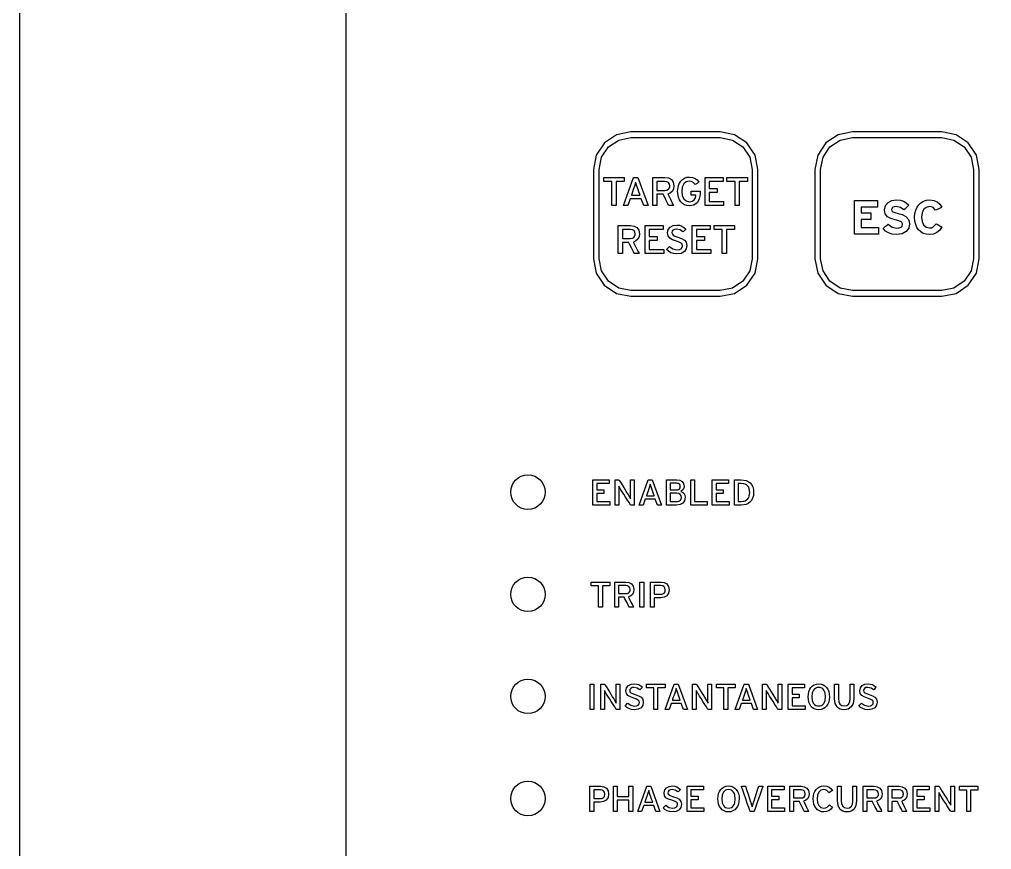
# Model space of a CAD drawing. Header units: inches. Extents: x 4.9 to 38.9, y -1.1 to 21.9.
# Drawn here: x 4.925 to 8.295, y 16.099 to 18.979 of the extents above; entities that cross this region are included whole.
import ezdxf
from ezdxf.enums import TextEntityAlignment as Align

# ---------------------------------------------------------------- set-up
doc = ezdxf.new("R2010")
doc.units = ezdxf.units.IN
doc.header["$MEASUREMENT"] = 0
for name, color, linetype in [('E_TEXT', 250, 'Continuous'), ('F_TITLE2', 6, 'Continuous'), ('F_TITLE4', 4, 'Continuous'), ('P_TITLE', 4, 'Continuous')]:
    doc.layers.add(name, color=color, linetype=linetype)
doc.styles.get("Standard").update_dxf_attribs({"font": 'ARIAL.TTF'})
doc.styles.add('TITLE', font='ARIAL.TTF', dxfattribs={"width": 0.9})

# ---------------------------------------------------------------- blocks, each defined once
blk = doc.blocks.new('TA&S_TBLK')
at = {"layer": 'P_TITLE', "color": 7}
blk.add_lwpolyline([(1.5, 0.5), (35.5007, 0.5), (35.5007, 23.5011), (1.5, 23.5011)], close=True, dxfattribs=at)
at = {"layer": 'F_TITLE2', "color": 7}
for tag, p in [('DESIGNER', (7.9525, 1.8139)), ('DWG-SCALE', (19.8323, 1.8147)), ('DATE-ISSUE', (34.2966, 1.7656)), ('DRAFTER', (7.9438, 1.4713)), ('SHEET', (33.9221, 1.3101)), ('SHEET-OF', (34.9297, 1.3063)), ('CHECKED', (7.9351, 1.1156))]:
    blk.add_attdef(tag, text='', height=0.125, dxfattribs=at).set_placement(p, align=Align.CENTER)
at = {"layer": 'F_TITLE2', "color": 7, "style": 'TITLE'}
blk.add_attdef('JOB-NAME', text='', height=0.1875, dxfattribs=at).set_placement((29.6506, 1.7627), align=Align.CENTER)
at = {"layer": 'F_TITLE2', "color": 7}
for tag, p in [('DWG-FILE', (19.3993, 1.4657)), ('PROJ-NO', (19.4051, 1.1222))]:
    blk.add_attdef(tag, p, '', height=0.125, dxfattribs=at)
at = {"layer": 'F_TITLE4', "color": 7, "style": 'TITLE'}
for tag, height, p in [('PRJ-NAME1', 0.25, (23.6332, 1.4792)), ('DWG-NAME1', 0.25, (29.6506, 1.1364)), ('PRJ-NAME2', 0.25, (23.6332, 0.9692)), ('DWG-NO', 0.1875, (34.4741, 0.8161)), ('DWG-NAME2', 0.25, (29.6506, 0.7053))]:
    blk.add_attdef(tag, text='', height=height, dxfattribs=at).set_placement(p, align=Align.CENTER)

msp = doc.modelspace()

# ---------------------------------------------------------------- linework, layer by layer
at = {"color": 7}
for points in [[(6.0578, 15.7714), (6.0578, 17.1225), (6.0578, 18.4735), (6.0578, 19.6522), (6.0578, 20.4858), (6.0578, 20.7194), (6.0578, 20.802), (6.1576, 20.9021), (6.3926, 20.9021), (7.0122, 20.9021), (7.8882, 20.9021), (8.8923, 20.9021), (9.8965, 20.9021), (10.7725, 20.9021), (11.392, 20.9021), (11.6271, 20.9021), (11.7271, 20.802), (11.7271, 20.7194), (11.7271, 20.4858), (11.7271, 19.6522), (11.7271, 18.4735), (11.7271, 17.1225), (11.7271, 15.7714)], [(7.0443, 18.5888), (6.9947, 18.5789), (6.9526, 18.5508), (6.9243, 18.5083), (6.9145, 18.4586), (6.9145, 18.4453), (6.9145, 18.4102), (6.9145, 18.3038), (6.9145, 18.1974), (6.9145, 18.1623), (6.9145, 18.149), (6.9243, 18.0992), (6.9524, 18.0568), (6.9947, 18.0285), (7.0443, 18.0185), (7.0577, 18.0185), (7.0928, 18.0185), (7.1994, 18.0185), (7.306, 18.0185), (7.3411, 18.0185), (7.3544, 18.0185), (7.4041, 18.0284), (7.4465, 18.0568), (7.4748, 18.0992), (7.4846, 18.149), (7.4846, 18.1623), (7.4846, 18.1974), (7.4846, 18.3038), (7.4846, 18.4102), (7.4846, 18.4453), (7.4846, 18.4586), (7.4749, 18.5083), (7.4467, 18.5508), (7.4042, 18.579), (7.3544, 18.5888), (7.3411, 18.5888), (7.306, 18.5888), (7.1994, 18.5888), (7.0928, 18.5888), (7.0577, 18.5888), (7.0443, 18.5888)], [(6.9667, 18.0707), (6.9428, 18.1068), (6.9345, 18.149), (6.9345, 18.1623), (6.9345, 18.1974), (6.9345, 18.3038), (6.9345, 18.4102), (6.9345, 18.4453), (6.9345, 18.4586), (6.9428, 18.5007), (6.9667, 18.5366), (7.0024, 18.5603), (7.0443, 18.5688), (7.0577, 18.5688), (7.0928, 18.5688), (7.1994, 18.5688), (7.306, 18.5688), (7.3411, 18.5688), (7.3544, 18.5688), (7.3965, 18.5605), (7.4326, 18.5366), (7.4564, 18.5007), (7.4646, 18.4586), (7.4646, 18.4453), (7.4646, 18.4102), (7.4646, 18.3038), (7.4646, 18.1974), (7.4646, 18.1623), (7.4646, 18.149), (7.4563, 18.1068), (7.4324, 18.0707), (7.3965, 18.0468), (7.3544, 18.0385), (7.3411, 18.0385), (7.306, 18.0385), (7.1994, 18.0385), (7.0928, 18.0385), (7.0577, 18.0385), (7.0443, 18.0385), (7.0024, 18.047), (6.9667, 18.0707)], [(7.8124, 18.5888), (7.7626, 18.579), (7.7205, 18.5508), (7.6923, 18.5085), (7.6825, 18.4586), (7.6825, 18.4453), (7.6825, 18.4102), (7.6825, 18.3038), (7.6825, 18.1974), (7.6825, 18.1623), (7.6825, 18.149), (7.6923, 18.099), (7.7205, 18.0568), (7.7626, 18.0284), (7.8124, 18.0185), (7.8257, 18.0185), (7.8608, 18.0185), (7.9673, 18.0185), (8.0739, 18.0185), (8.109, 18.0185), (8.1223, 18.0185), (8.172, 18.0285), (8.2142, 18.0568), (8.2423, 18.0992), (8.2521, 18.149), (8.2521, 18.1623), (8.2521, 18.1974), (8.2521, 18.3038), (8.2521, 18.4102), (8.2521, 18.4453), (8.2521, 18.4586), (8.2423, 18.5083), (8.2142, 18.5508), (8.172, 18.5789), (8.1223, 18.5888), (8.109, 18.5888), (8.0739, 18.5888), (7.9673, 18.5888), (7.8608, 18.5888), (7.8257, 18.5888), (7.8124, 18.5888)], [(7.7345, 18.0707), (7.7107, 18.1066), (7.7023, 18.149), (7.7023, 18.1623), (7.7023, 18.1974), (7.7023, 18.3038), (7.7023, 18.4102), (7.7023, 18.4453), (7.7023, 18.4586), (7.7107, 18.5009), (7.7345, 18.5366), (7.7703, 18.5605), (7.8124, 18.5688), (7.8257, 18.5688), (7.8608, 18.5688), (7.9673, 18.5688), (8.0739, 18.5688), (8.109, 18.5688), (8.1223, 18.5688), (8.1643, 18.5603), (8.1999, 18.5366), (8.2238, 18.5007), (8.2321, 18.4586), (8.2321, 18.4453), (8.2321, 18.4102), (8.2321, 18.3038), (8.2321, 18.1974), (8.2321, 18.1623), (8.2321, 18.149), (8.2238, 18.1068), (8.1999, 18.0707), (8.1643, 18.047), (8.1223, 18.0385), (8.109, 18.0385), (8.0739, 18.0385), (7.9673, 18.0385), (7.8608, 18.0385), (7.8257, 18.0385), (7.8124, 18.0385), (7.7703, 18.0468), (7.7345, 18.0707)], [(7.1727, 18.3732), (7.1735, 18.3715), (7.1758, 18.367), (7.1826, 18.3533), (7.1894, 18.3397), (7.1917, 18.3352), (7.1925, 18.3335), (7.1899, 18.3335), (7.1841, 18.3335), (7.1783, 18.3335), (7.1757, 18.3335), (7.1749, 18.3352), (7.1727, 18.3395), (7.1661, 18.3528), (7.1594, 18.3661), (7.1572, 18.3705), (7.1564, 18.3722), (7.153, 18.3722), (7.1455, 18.3722), (7.1379, 18.3722), (7.1345, 18.3722), (7.1345, 18.3705), (7.1345, 18.3661), (7.1345, 18.3528), (7.1345, 18.3395), (7.1345, 18.3352), (7.1345, 18.3335), (7.1323, 18.3335), (7.1274, 18.3335), (7.1225, 18.3335), (7.1203, 18.3335), (7.1203, 18.3346), (7.1203, 18.3377), (7.1203, 18.3487), (7.1203, 18.3643), (7.1203, 18.3822), (7.1203, 18.4), (7.1203, 18.4156), (7.1203, 18.4266), (7.1203, 18.4297), (7.1203, 18.4308), (7.1221, 18.4308), (7.1269, 18.4308), (7.1416, 18.4308), (7.1562, 18.4308), (7.161, 18.4308), (7.1628, 18.4308), (7.1749, 18.4291), (7.1848, 18.4237), (7.1915, 18.4146), (7.194, 18.4017), (7.1926, 18.3911), (7.1883, 18.3828), (7.1816, 18.3769), (7.1727, 18.3732)], [(7.2473, 18.3321), (7.2383, 18.3331), (7.2303, 18.3358), (7.2233, 18.3402), (7.2173, 18.3462), (7.2126, 18.3535), (7.2091, 18.362), (7.2062, 18.3823), (7.2091, 18.4024), (7.2126, 18.4109), (7.2173, 18.4182), (7.2233, 18.4241), (7.2303, 18.4285), (7.2383, 18.4312), (7.2473, 18.4322), (7.2582, 18.431), (7.2673, 18.4276), (7.2746, 18.422), (7.2803, 18.4142), (7.2783, 18.4129), (7.274, 18.4101), (7.2696, 18.4073), (7.2676, 18.4061), (7.2593, 18.4149), (7.254, 18.4169), (7.2473, 18.4176), (7.236, 18.4151), (7.2278, 18.4081), (7.2227, 18.397), (7.221, 18.3823), (7.2227, 18.3675), (7.2278, 18.3563), (7.236, 18.3492), (7.2473, 18.3467), (7.2574, 18.3485), (7.2643, 18.3532), (7.2681, 18.3602), (7.2693, 18.3684), (7.2693, 18.3688), (7.2668, 18.3688), (7.2614, 18.3688), (7.256, 18.3688), (7.2535, 18.3688), (7.2535, 18.371), (7.2535, 18.3759), (7.2535, 18.3808), (7.2535, 18.383), (7.2549, 18.383), (7.2583, 18.383), (7.2689, 18.383), (7.2794, 18.383), (7.2829, 18.383), (7.2842, 18.383), (7.2842, 18.3812), (7.2842, 18.3772), (7.2842, 18.3733), (7.2842, 18.3715), (7.2815, 18.3549), (7.2739, 18.3425), (7.2622, 18.3348), (7.2473, 18.3321)], [(7.0686, 18.3922), (7.0644, 18.4042), (7.0624, 18.4101), (7.0611, 18.4145), (7.0599, 18.4102), (7.0581, 18.4043), (7.0542, 18.3918), (7.0538, 18.3909), (7.0529, 18.3884), (7.0503, 18.3808), (7.0476, 18.3732), (7.0467, 18.3707), (7.0464, 18.3698), (7.0477, 18.3698), (7.0511, 18.3698), (7.0614, 18.3698), (7.0717, 18.3698), (7.0751, 18.3698), (7.0764, 18.3698), (7.076, 18.3707), (7.0752, 18.3733), (7.0725, 18.381), (7.0698, 18.3887), (7.0689, 18.3912), (7.0686, 18.3922)], [(7.1628, 18.4169), (7.1616, 18.4169), (7.1584, 18.4169), (7.1487, 18.4169), (7.139, 18.4169), (7.1357, 18.4169), (7.1345, 18.4169), (7.1345, 18.4156), (7.1345, 18.412), (7.1345, 18.4013), (7.1345, 18.3906), (7.1345, 18.3871), (7.1345, 18.3857), (7.1357, 18.3857), (7.139, 18.3857), (7.1487, 18.3857), (7.1584, 18.3857), (7.1616, 18.3857), (7.1628, 18.3857), (7.1695, 18.3867), (7.1748, 18.3896), (7.1782, 18.3944), (7.1791, 18.3976), (7.1795, 18.4013), (7.1782, 18.408), (7.1748, 18.4129), (7.1696, 18.4159), (7.1628, 18.4169)], [(7.9646, 18.2324), (7.9504, 18.2339), (7.9378, 18.2382), (7.9272, 18.2449), (7.9192, 18.2538), (7.9218, 18.2561), (7.9276, 18.2613), (7.9335, 18.2664), (7.9361, 18.2687), (7.9499, 18.2584), (7.966, 18.2552), (7.9748, 18.2559), (7.9811, 18.2583), (7.9847, 18.2623), (7.986, 18.2681), (7.985, 18.273), (7.9813, 18.2769), (7.9735, 18.2804), (7.9602, 18.284), (7.9453, 18.2882), (7.9337, 18.2944), (7.9262, 18.3041), (7.9236, 18.3186), (7.9269, 18.3329), (7.9358, 18.3437), (7.949, 18.3505), (7.9653, 18.3528), (7.9781, 18.3516), (7.9893, 18.348), (7.999, 18.3422), (8.0077, 18.3345), (8.0051, 18.332), (7.9994, 18.3264), (7.9937, 18.3208), (7.9911, 18.3182), (7.979, 18.327), (7.9646, 18.3301), (7.9567, 18.3292), (7.9514, 18.3268), (7.9477, 18.3196), (7.9487, 18.315), (7.9525, 18.3116), (7.9598, 18.3087), (7.9714, 18.3057), (7.9852, 18.3017), (7.9978, 18.2955), (8.0069, 18.2853), (8.0095, 18.2783), (8.0104, 18.2697), (8.0077, 18.2545), (7.9993, 18.2427), (7.9851, 18.2351), (7.9646, 18.2324)], [(8.1009, 18.3169), (8.0925, 18.3264), (8.0867, 18.3289), (8.0796, 18.3298), (8.0678, 18.327), (8.0592, 18.3193), (8.0539, 18.3076), (8.0521, 18.2928), (8.0539, 18.2781), (8.0593, 18.2663), (8.068, 18.2584), (8.0796, 18.2555), (8.0867, 18.2564), (8.0926, 18.2592), (8.1026, 18.2704), (8.1057, 18.2686), (8.1124, 18.2647), (8.1192, 18.2607), (8.1223, 18.2589), (8.1151, 18.2478), (8.1055, 18.2394), (8.0935, 18.2342), (8.0789, 18.2324), (8.0679, 18.2335), (8.0581, 18.2367), (8.0494, 18.2418), (8.042, 18.2488), (8.0361, 18.2575), (8.0317, 18.2678), (8.0289, 18.2796), (8.028, 18.2928), (8.029, 18.3055), (8.0318, 18.3171), (8.0364, 18.3273), (8.0425, 18.336), (8.0501, 18.3431), (8.0589, 18.3484), (8.0689, 18.3517), (8.0799, 18.3528), (8.0948, 18.3509), (8.1067, 18.3457), (8.1159, 18.3375), (8.1226, 18.3271), (8.1192, 18.3255), (8.1118, 18.322), (8.1043, 18.3185), (8.1009, 18.3169)], [(7.0533, 18.2067), (7.0542, 18.205), (7.0564, 18.2005), (7.0632, 18.1868), (7.0701, 18.1732), (7.0723, 18.1687), (7.0732, 18.167), (7.0705, 18.167), (7.0648, 18.167), (7.059, 18.167), (7.0564, 18.167), (7.0555, 18.1687), (7.0533, 18.173), (7.0467, 18.1862), (7.0401, 18.1993), (7.0379, 18.2037), (7.037, 18.2053), (7.0336, 18.2053), (7.0261, 18.2053), (7.0186, 18.2053), (7.0152, 18.2053), (7.0152, 18.2037), (7.0152, 18.1993), (7.0152, 18.1862), (7.0152, 18.173), (7.0152, 18.1687), (7.0152, 18.167), (7.0129, 18.167), (7.008, 18.167), (7.0032, 18.167), (7.0009, 18.167), (7.0009, 18.1681), (7.0009, 18.1712), (7.0009, 18.1822), (7.0009, 18.1977), (7.0009, 18.2155), (7.0009, 18.2333), (7.0009, 18.2488), (7.0009, 18.2598), (7.0009, 18.2629), (7.0009, 18.264), (7.0028, 18.264), (7.0076, 18.264), (7.0222, 18.264), (7.0368, 18.264), (7.0417, 18.264), (7.0435, 18.264), (7.0555, 18.2623), (7.0654, 18.2571), (7.0722, 18.2481), (7.0747, 18.2352), (7.0732, 18.2246), (7.069, 18.2163), (7.0622, 18.2104), (7.0533, 18.2067)], [(7.2029, 18.1653), (7.1926, 18.1664), (7.1833, 18.1696), (7.1751, 18.1746), (7.1683, 18.1812), (7.1699, 18.1828), (7.1734, 18.1862), (7.177, 18.1895), (7.1786, 18.1911), (7.1903, 18.1828), (7.2039, 18.1796), (7.2127, 18.1804), (7.219, 18.1831), (7.2228, 18.1876), (7.224, 18.1938), (7.2229, 18.1988), (7.2192, 18.2028), (7.2124, 18.2064), (7.2022, 18.2101), (7.1887, 18.2147), (7.1792, 18.2201), (7.1735, 18.2277), (7.1717, 18.2386), (7.1742, 18.2499), (7.181, 18.2585), (7.1912, 18.2638), (7.2037, 18.2657), (7.213, 18.2648), (7.2214, 18.2622), (7.2356, 18.2525), (7.234, 18.2508), (7.2304, 18.2472), (7.2268, 18.2436), (7.2252, 18.2419), (7.2152, 18.2491), (7.2027, 18.2514), (7.1953, 18.2504), (7.1903, 18.2477), (7.1874, 18.2439), (7.1864, 18.2392), (7.1874, 18.2347), (7.1907, 18.231), (7.1972, 18.2275), (7.2076, 18.224), (7.2206, 18.2194), (7.2304, 18.2137), (7.2366, 18.2059), (7.2388, 18.1948), (7.2367, 18.1828), (7.2301, 18.1734), (7.2189, 18.1674), (7.2029, 18.1653)], [(7.0435, 18.2504), (7.0423, 18.2504), (7.0391, 18.2504), (7.0293, 18.2504), (7.0196, 18.2504), (7.0164, 18.2504), (7.0152, 18.2504), (7.0152, 18.2491), (7.0152, 18.2455), (7.0152, 18.2348), (7.0152, 18.2241), (7.0152, 18.2206), (7.0152, 18.2192), (7.0164, 18.2192), (7.0196, 18.2192), (7.0293, 18.2192), (7.0391, 18.2192), (7.0423, 18.2192), (7.0435, 18.2192), (7.0501, 18.2201), (7.0553, 18.223), (7.0587, 18.2278), (7.0596, 18.231), (7.0599, 18.2348), (7.0587, 18.2415), (7.0554, 18.2464), (7.0502, 18.2494), (7.0435, 18.2504)], [(7.0437, 17.2942), (7.0422, 17.2966), (7.0382, 17.3028), (7.0326, 17.3116), (7.0262, 17.3217), (7.0198, 17.3318), (7.0142, 17.3405), (7.0102, 17.3468), (7.0087, 17.3491), (7.0023, 17.36), (7.0023, 17.356), (7.0024, 17.3503), (7.0025, 17.3396), (7.0025, 17.3377), (7.0025, 17.3325), (7.0025, 17.3169), (7.0025, 17.3013), (7.0025, 17.2962), (7.0025, 17.2942), (7.0005, 17.2942), (6.9961, 17.2942), (6.9917, 17.2942), (6.9897, 17.2942), (6.9897, 17.2952), (6.9897, 17.298), (6.9897, 17.3079), (6.9897, 17.3219), (6.9897, 17.3379), (6.9897, 17.354), (6.9897, 17.368), (6.9897, 17.3779), (6.9897, 17.3807), (6.9897, 17.3817), (6.9918, 17.3817), (6.9964, 17.3817), (7.0009, 17.3817), (7.003, 17.3817), (7.0044, 17.3794), (7.0082, 17.3734), (7.0197, 17.3551), (7.0311, 17.3368), (7.0349, 17.3307), (7.0364, 17.3284), (7.0403, 17.3217), (7.0435, 17.3159), (7.0435, 17.3199), (7.0435, 17.3257), (7.0435, 17.3366), (7.0435, 17.3385), (7.0435, 17.3436), (7.0435, 17.3591), (7.0435, 17.3746), (7.0435, 17.3797), (7.0435, 17.3817), (7.0455, 17.3817), (7.0498, 17.3817), (7.0542, 17.3817), (7.0562, 17.3817), (7.0562, 17.3807), (7.0562, 17.3779), (7.0562, 17.368), (7.0562, 17.354), (7.0562, 17.3379), (7.0562, 17.3219), (7.0562, 17.3079), (7.0562, 17.298), (7.0562, 17.2952), (7.0562, 17.2942), (7.0542, 17.2942), (7.0499, 17.2942), (7.0456, 17.2942), (7.0437, 17.2942)], [(7.1183, 17.3468), (7.1146, 17.3579), (7.1128, 17.3633), (7.1116, 17.3671), (7.1105, 17.3633), (7.1089, 17.3579), (7.1054, 17.3468), (7.1051, 17.3459), (7.1043, 17.3436), (7.1018, 17.3368), (7.0994, 17.3299), (7.0986, 17.3276), (7.0982, 17.3268), (7.0994, 17.3268), (7.1025, 17.3268), (7.1117, 17.3268), (7.121, 17.3268), (7.124, 17.3268), (7.1252, 17.3268), (7.1249, 17.3276), (7.1241, 17.3299), (7.1217, 17.3368), (7.1193, 17.3436), (7.1186, 17.3459), (7.1183, 17.3468)], [(7.2027, 17.2942), (7.2012, 17.2942), (7.1973, 17.2942), (7.1853, 17.2942), (7.1734, 17.2942), (7.1694, 17.2942), (7.1679, 17.2942), (7.1679, 17.2952), (7.1679, 17.298), (7.1679, 17.3079), (7.1679, 17.3219), (7.1679, 17.3379), (7.1679, 17.354), (7.1679, 17.368), (7.1679, 17.3779), (7.1679, 17.3807), (7.1679, 17.3817), (7.1695, 17.3817), (7.1735, 17.3817), (7.1859, 17.3817), (7.1983, 17.3817), (7.2023, 17.3817), (7.2039, 17.3817), (7.2142, 17.3802), (7.2221, 17.3759), (7.2272, 17.3688), (7.229, 17.359), (7.2281, 17.353), (7.2258, 17.3482), (7.2179, 17.3417), (7.2231, 17.3393), (7.2279, 17.3352), (7.2313, 17.3292), (7.2327, 17.3213), (7.2307, 17.3095), (7.2249, 17.301), (7.2155, 17.2959), (7.2027, 17.2942)], [(7.2037, 17.3698), (7.2027, 17.3698), (7.2, 17.3698), (7.192, 17.3698), (7.184, 17.3698), (7.1813, 17.3698), (7.1803, 17.3698), (7.1803, 17.3688), (7.1803, 17.3663), (7.1803, 17.3585), (7.1803, 17.3506), (7.1803, 17.3481), (7.1803, 17.3471), (7.1813, 17.3471), (7.184, 17.3471), (7.192, 17.3471), (7.2, 17.3471), (7.2027, 17.3471), (7.2037, 17.3471), (7.2067, 17.3473), (7.2093, 17.348), (7.213, 17.3505), (7.2152, 17.3541), (7.2159, 17.3583), (7.2152, 17.3628), (7.2131, 17.3665), (7.2093, 17.3689), (7.2068, 17.3696), (7.2037, 17.3698)], [(7.4273, 17.2942), (7.4263, 17.2942), (7.4236, 17.2942), (7.4155, 17.2942), (7.4073, 17.2942), (7.4046, 17.2942), (7.4036, 17.2942), (7.4036, 17.2952), (7.4036, 17.298), (7.4036, 17.3079), (7.4036, 17.3219), (7.4036, 17.3379), (7.4036, 17.354), (7.4036, 17.368), (7.4036, 17.3779), (7.4036, 17.3807), (7.4036, 17.3817), (7.4046, 17.3817), (7.4073, 17.3817), (7.4155, 17.3817), (7.4236, 17.3817), (7.4263, 17.3817), (7.4273, 17.3817), (7.4439, 17.3792), (7.4512, 17.376), (7.4575, 17.3714), (7.4627, 17.3653), (7.4667, 17.3578), (7.4692, 17.3487), (7.4701, 17.3379), (7.4692, 17.3272), (7.4666, 17.3181), (7.4626, 17.3105), (7.4573, 17.3045), (7.4509, 17.2999), (7.4437, 17.2967), (7.4273, 17.2942)], [(7.4273, 17.3691), (7.4257, 17.3691), (7.422, 17.3691), (7.4183, 17.3691), (7.4166, 17.3691), (7.4166, 17.3684), (7.4166, 17.3665), (7.4166, 17.3594), (7.4166, 17.3495), (7.4166, 17.3381), (7.4166, 17.3267), (7.4166, 17.3168), (7.4166, 17.3098), (7.4166, 17.3078), (7.4166, 17.3071), (7.4183, 17.3071), (7.422, 17.3071), (7.4257, 17.3071), (7.4273, 17.3071), (7.4346, 17.3077), (7.4407, 17.3093), (7.4458, 17.312), (7.4498, 17.3156), (7.4529, 17.3201), (7.455, 17.3254), (7.4567, 17.3379), (7.455, 17.3505), (7.4529, 17.3559), (7.4498, 17.3604), (7.4458, 17.3641), (7.4407, 17.3668), (7.4346, 17.3685), (7.4273, 17.3691)], [(7.204, 17.3352), (7.203, 17.3352), (7.2003, 17.3352), (7.1922, 17.3352), (7.184, 17.3352), (7.1813, 17.3352), (7.1803, 17.3352), (7.1803, 17.334), (7.1803, 17.3307), (7.1803, 17.3261), (7.1803, 17.3208), (7.1803, 17.3155), (7.1803, 17.3109), (7.1803, 17.3076), (7.1803, 17.3064), (7.1813, 17.3064), (7.184, 17.3064), (7.192, 17.3064), (7.2, 17.3064), (7.2027, 17.3064), (7.2037, 17.3064), (7.2077, 17.3067), (7.211, 17.3074), (7.2138, 17.3087), (7.2159, 17.3104), (7.2186, 17.3148), (7.2195, 17.3206), (7.2184, 17.3268), (7.2154, 17.3314), (7.2106, 17.3342), (7.204, 17.3352)], [(7.0359, 16.9758), (7.0366, 16.9743), (7.0387, 16.9702), (7.0448, 16.9578), (7.051, 16.9455), (7.0531, 16.9414), (7.0538, 16.9399), (7.0515, 16.9399), (7.0463, 16.9399), (7.0411, 16.9399), (7.0387, 16.9399), (7.038, 16.9413), (7.036, 16.9453), (7.03, 16.9572), (7.024, 16.969), (7.022, 16.973), (7.0213, 16.9744), (7.0182, 16.9744), (7.0114, 16.9744), (7.0047, 16.9744), (7.0016, 16.9744), (7.0016, 16.973), (7.0016, 16.969), (7.0016, 16.9572), (7.0016, 16.9453), (7.0016, 16.9413), (7.0016, 16.9399), (6.9996, 16.9399), (6.9952, 16.9399), (6.9907, 16.9399), (6.9887, 16.9399), (6.9887, 16.9408), (6.9887, 16.9436), (6.9887, 16.9535), (6.9887, 16.9675), (6.9887, 16.9836), (6.9887, 16.9997), (6.9887, 17.0137), (6.9887, 17.0236), (6.9887, 17.0264), (6.9887, 17.0273), (6.9904, 17.0273), (6.9947, 17.0273), (7.0079, 17.0273), (7.0211, 17.0273), (7.0254, 17.0273), (7.027, 17.0273), (7.0379, 17.0258), (7.0468, 17.021), (7.0529, 17.0129), (7.0552, 17.0012), (7.0538, 16.9918), (7.05, 16.9844), (7.0439, 16.9791), (7.0359, 16.9758)], [(7.1483, 16.9727), (7.1473, 16.9727), (7.1447, 16.9727), (7.1368, 16.9727), (7.1289, 16.9727), (7.1264, 16.9727), (7.1254, 16.9727), (7.1254, 16.9713), (7.1254, 16.9676), (7.1254, 16.9563), (7.1254, 16.945), (7.1254, 16.9413), (7.1254, 16.9399), (7.1234, 16.9399), (7.1189, 16.9399), (7.1145, 16.9399), (7.1125, 16.9399), (7.1125, 16.9408), (7.1125, 16.9436), (7.1125, 16.9535), (7.1125, 16.9675), (7.1125, 16.9836), (7.1125, 16.9997), (7.1125, 17.0137), (7.1125, 17.0236), (7.1125, 17.0264), (7.1125, 17.0273), (7.1141, 17.0273), (7.1182, 17.0273), (7.1308, 17.0273), (7.1434, 17.0273), (7.1475, 17.0273), (7.1491, 17.0273), (7.1603, 17.0256), (7.1692, 17.0205), (7.1751, 17.012), (7.1773, 17.0002), (7.1751, 16.9883), (7.1691, 16.9797), (7.1599, 16.9745), (7.1483, 16.9727)], [(7.027, 17.0151), (7.0259, 17.0151), (7.0231, 17.0151), (7.0143, 17.0151), (7.0056, 17.0151), (7.0027, 17.0151), (7.0016, 17.0151), (7.0016, 17.0139), (7.0016, 17.0107), (7.0016, 17.0011), (7.0016, 16.9914), (7.0016, 16.9882), (7.0016, 16.987), (7.0027, 16.987), (7.0056, 16.987), (7.0143, 16.987), (7.0231, 16.987), (7.0259, 16.987), (7.027, 16.987), (7.0331, 16.9878), (7.0378, 16.9904), (7.0409, 16.9947), (7.0417, 16.9976), (7.042, 17.0009), (7.0409, 17.007), (7.0378, 17.0114), (7.0331, 17.0142), (7.027, 17.0151)], [(7.1489, 17.0151), (7.1479, 17.0151), (7.1453, 17.0151), (7.1372, 17.0151), (7.1291, 17.0151), (7.1264, 17.0151), (7.1254, 17.0151), (7.1254, 17.0138), (7.1254, 17.0104), (7.1254, 17.0056), (7.1254, 17), (7.1254, 16.9945), (7.1254, 16.9897), (7.1254, 16.9863), (7.1254, 16.985), (7.1264, 16.985), (7.1291, 16.985), (7.1372, 16.985), (7.1453, 16.985), (7.1479, 16.985), (7.1489, 16.985), (7.1525, 16.9852), (7.1555, 16.986), (7.1601, 16.989), (7.1629, 16.9938), (7.1639, 17.0002), (7.1628, 17.0066), (7.1598, 17.0112), (7.1551, 17.0141), (7.1489, 17.0151)], [(6.994, 16.5855), (6.9925, 16.5879), (6.9885, 16.5941), (6.9829, 16.6029), (6.9765, 16.613), (6.9701, 16.6231), (6.9645, 16.6319), (6.9606, 16.6381), (6.9591, 16.6404), (6.9526, 16.6513), (6.9526, 16.6474), (6.9526, 16.6418), (6.9526, 16.631), (6.9526, 16.629), (6.9526, 16.6239), (6.9526, 16.6082), (6.9526, 16.5926), (6.9526, 16.5875), (6.9526, 16.5855), (6.9506, 16.5855), (6.9463, 16.5855), (6.9419, 16.5855), (6.9399, 16.5855), (6.9399, 16.5865), (6.9399, 16.5893), (6.9399, 16.5992), (6.9399, 16.6132), (6.9399, 16.6293), (6.9399, 16.6453), (6.9399, 16.6593), (6.9399, 16.6692), (6.9399, 16.672), (6.9399, 16.673), (6.942, 16.673), (6.9466, 16.673), (6.9512, 16.673), (6.9533, 16.673), (6.9547, 16.6707), (6.9585, 16.6647), (6.9699, 16.6464), (6.9813, 16.6281), (6.9851, 16.6221), (6.9865, 16.6198), (6.9905, 16.613), (6.9938, 16.6076), (6.9938, 16.6114), (6.9937, 16.6171), (6.9936, 16.6279), (6.9936, 16.6298), (6.9936, 16.6349), (6.9936, 16.6505), (6.9936, 16.666), (6.9936, 16.6711), (6.9936, 16.673), (6.9956, 16.673), (7, 16.673), (7.0044, 16.673), (7.0064, 16.673), (7.0064, 16.672), (7.0064, 16.6692), (7.0064, 16.6593), (7.0064, 16.6453), (7.0064, 16.6293), (7.0064, 16.6132), (7.0064, 16.5992), (7.0064, 16.5893), (7.0064, 16.5865), (7.0064, 16.5855), (7.0044, 16.5855), (7.0002, 16.5855), (6.9959, 16.5855), (6.994, 16.5855)], [(7.0554, 16.5842), (7.0462, 16.5852), (7.0378, 16.5881), (7.0305, 16.5926), (7.0243, 16.5984), (7.0258, 16.5998), (7.029, 16.603), (7.0322, 16.6061), (7.0337, 16.6076), (7.0442, 16.5999), (7.0564, 16.597), (7.0644, 16.5979), (7.0701, 16.6003), (7.0734, 16.6043), (7.0745, 16.6099), (7.0735, 16.6144), (7.0701, 16.6181), (7.0641, 16.6213), (7.0548, 16.6245), (7.0428, 16.6286), (7.0342, 16.6336), (7.0291, 16.6404), (7.0274, 16.6503), (7.0296, 16.6603), (7.0358, 16.6679), (7.045, 16.6727), (7.0564, 16.6744), (7.0648, 16.6736), (7.0722, 16.6713), (7.0789, 16.6676), (7.0849, 16.6625), (7.0834, 16.6611), (7.0803, 16.6579), (7.0771, 16.6548), (7.0757, 16.6533), (7.0667, 16.6596), (7.0554, 16.6618), (7.0487, 16.6609), (7.0441, 16.6585), (7.0415, 16.6549), (7.0406, 16.6506), (7.0415, 16.6466), (7.0445, 16.6433), (7.0504, 16.6403), (7.0598, 16.6371), (7.0714, 16.633), (7.0802, 16.6279), (7.0858, 16.6207), (7.0877, 16.6106), (7.0858, 16.5999), (7.0799, 16.5915), (7.0699, 16.5861), (7.0554, 16.5842)], [(7.2083, 16.6384), (7.2046, 16.6493), (7.2028, 16.6546), (7.2017, 16.6584), (7.2006, 16.6546), (7.199, 16.6493), (7.1952, 16.6381), (7.1949, 16.6372), (7.1941, 16.6349), (7.1917, 16.6281), (7.1894, 16.6212), (7.1886, 16.6189), (7.1883, 16.6181), (7.1894, 16.6181), (7.1925, 16.6181), (7.2018, 16.6181), (7.211, 16.6181), (7.2141, 16.6181), (7.2152, 16.6181), (7.2149, 16.6189), (7.2141, 16.6212), (7.2118, 16.6282), (7.2094, 16.6352), (7.2086, 16.6375), (7.2083, 16.6384)], [(7.3119, 16.5855), (7.3104, 16.5879), (7.3064, 16.5941), (7.3009, 16.6029), (7.2945, 16.613), (7.2881, 16.6231), (7.2825, 16.6319), (7.2786, 16.6381), (7.2771, 16.6404), (7.2705, 16.6513), (7.2705, 16.6474), (7.2706, 16.6418), (7.2707, 16.631), (7.2707, 16.629), (7.2707, 16.6239), (7.2707, 16.6082), (7.2707, 16.5926), (7.2707, 16.5875), (7.2707, 16.5855), (7.2687, 16.5855), (7.2643, 16.5855), (7.2599, 16.5855), (7.258, 16.5855), (7.258, 16.5865), (7.258, 16.5893), (7.258, 16.5992), (7.258, 16.6132), (7.258, 16.6293), (7.258, 16.6453), (7.258, 16.6593), (7.258, 16.6692), (7.258, 16.672), (7.258, 16.673), (7.26, 16.673), (7.2647, 16.673), (7.2693, 16.673), (7.2713, 16.673), (7.2728, 16.6707), (7.2765, 16.6647), (7.288, 16.6464), (7.2994, 16.6281), (7.3032, 16.6221), (7.3046, 16.6198), (7.3085, 16.613), (7.3119, 16.6076), (7.3118, 16.6114), (7.3118, 16.6171), (7.3117, 16.6279), (7.3117, 16.6298), (7.3117, 16.6349), (7.3117, 16.6505), (7.3117, 16.666), (7.3117, 16.6711), (7.3117, 16.673), (7.3137, 16.673), (7.3181, 16.673), (7.3224, 16.673), (7.3244, 16.673), (7.3244, 16.672), (7.3244, 16.6692), (7.3244, 16.6593), (7.3244, 16.6453), (7.3244, 16.6293), (7.3244, 16.6132), (7.3244, 16.5992), (7.3244, 16.5893), (7.3244, 16.5865), (7.3244, 16.5855), (7.3225, 16.5855), (7.3181, 16.5855), (7.3138, 16.5855), (7.3119, 16.5855)], [(7.4512, 16.6384), (7.4474, 16.6493), (7.4457, 16.6546), (7.4446, 16.6584), (7.4435, 16.6546), (7.4418, 16.6493), (7.4382, 16.6381), (7.4379, 16.6372), (7.4371, 16.6349), (7.4347, 16.6281), (7.4323, 16.6212), (7.4315, 16.6189), (7.4312, 16.6181), (7.4324, 16.6181), (7.4354, 16.6181), (7.4447, 16.6181), (7.454, 16.6181), (7.457, 16.6181), (7.4582, 16.6181), (7.4579, 16.6189), (7.4571, 16.6212), (7.4547, 16.6282), (7.4523, 16.6352), (7.4515, 16.6375), (7.4512, 16.6384)], [(7.5548, 16.5855), (7.5533, 16.5879), (7.5494, 16.5941), (7.5438, 16.6029), (7.5374, 16.613), (7.5309, 16.6231), (7.5254, 16.6319), (7.5214, 16.6381), (7.5199, 16.6404), (7.5135, 16.6513), (7.5135, 16.6474), (7.5135, 16.6418), (7.5136, 16.631), (7.5136, 16.629), (7.5136, 16.6239), (7.5136, 16.6082), (7.5136, 16.5926), (7.5136, 16.5875), (7.5136, 16.5855), (7.5116, 16.5855), (7.5072, 16.5855), (7.5028, 16.5855), (7.5007, 16.5855), (7.5007, 16.5865), (7.5007, 16.5893), (7.5007, 16.5992), (7.5007, 16.6132), (7.5007, 16.6293), (7.5007, 16.6453), (7.5007, 16.6593), (7.5007, 16.6692), (7.5007, 16.672), (7.5007, 16.673), (7.5028, 16.673), (7.5074, 16.673), (7.512, 16.673), (7.5141, 16.673), (7.5156, 16.6707), (7.5193, 16.6647), (7.5307, 16.6464), (7.5422, 16.6281), (7.5459, 16.6221), (7.5474, 16.6198), (7.5515, 16.613), (7.5547, 16.6076), (7.5546, 16.6114), (7.5546, 16.6171), (7.5545, 16.6279), (7.5545, 16.6298), (7.5545, 16.6349), (7.5545, 16.6505), (7.5545, 16.666), (7.5545, 16.6711), (7.5545, 16.673), (7.5565, 16.673), (7.5609, 16.673), (7.5654, 16.673), (7.5674, 16.673), (7.5674, 16.672), (7.5674, 16.6692), (7.5674, 16.6593), (7.5674, 16.6453), (7.5674, 16.6293), (7.5674, 16.6132), (7.5674, 16.5992), (7.5674, 16.5893), (7.5674, 16.5865), (7.5674, 16.5855), (7.5654, 16.5855), (7.5611, 16.5855), (7.5568, 16.5855), (7.5548, 16.5855)], [(7.6957, 16.5842), (7.6876, 16.585), (7.6804, 16.5875), (7.674, 16.5915), (7.6687, 16.5968), (7.6645, 16.6034), (7.6613, 16.6111), (7.6588, 16.6293), (7.6613, 16.6476), (7.6645, 16.6553), (7.6687, 16.6619), (7.674, 16.6671), (7.6804, 16.6711), (7.6876, 16.6735), (7.6957, 16.6744), (7.7038, 16.6735), (7.7111, 16.6711), (7.7174, 16.6671), (7.7228, 16.6619), (7.7271, 16.6553), (7.7302, 16.6476), (7.7322, 16.6389), (7.7328, 16.6293), (7.7302, 16.6111), (7.7271, 16.6034), (7.7228, 16.5968), (7.7174, 16.5915), (7.7111, 16.5875), (7.7038, 16.585), (7.6957, 16.5842)], [(7.6957, 16.6615), (7.6903, 16.6609), (7.6856, 16.6592), (7.6815, 16.6565), (7.6781, 16.6527), (7.6755, 16.6481), (7.6735, 16.6426), (7.672, 16.6293), (7.6735, 16.6161), (7.6755, 16.6107), (7.6781, 16.6061), (7.6815, 16.6024), (7.6856, 16.5996), (7.6903, 16.598), (7.6957, 16.5974), (7.7011, 16.598), (7.7059, 16.5996), (7.7099, 16.6024), (7.7133, 16.6061), (7.716, 16.6107), (7.7179, 16.6161), (7.7194, 16.6293), (7.7179, 16.6426), (7.716, 16.6481), (7.7133, 16.6527), (7.7099, 16.6565), (7.7059, 16.6592), (7.7011, 16.6609), (7.6957, 16.6615)], [(7.7837, 16.5842), (7.7761, 16.5848), (7.7694, 16.5868), (7.7638, 16.5899), (7.7591, 16.5943), (7.7529, 16.6063), (7.7508, 16.6225), (7.7508, 16.6246), (7.7508, 16.6304), (7.7508, 16.6477), (7.7508, 16.6651), (7.7508, 16.6708), (7.7508, 16.673), (7.7529, 16.673), (7.7573, 16.673), (7.7618, 16.673), (7.7639, 16.673), (7.7639, 16.6708), (7.7639, 16.6652), (7.7639, 16.6479), (7.7639, 16.6307), (7.7639, 16.625), (7.7639, 16.6228), (7.7652, 16.6118), (7.769, 16.6039), (7.7752, 16.599), (7.7839, 16.5974), (7.7928, 16.599), (7.7992, 16.6036), (7.803, 16.6113), (7.8042, 16.6218), (7.8042, 16.624), (7.8042, 16.6298), (7.8042, 16.6474), (7.8042, 16.665), (7.8042, 16.6708), (7.8042, 16.673), (7.8063, 16.673), (7.8107, 16.673), (7.8152, 16.673), (7.8173, 16.673), (7.8173, 16.6708), (7.8173, 16.6651), (7.8173, 16.6476), (7.8173, 16.6301), (7.8173, 16.6243), (7.8173, 16.6221), (7.8151, 16.6059), (7.8086, 16.594), (7.7981, 16.5867), (7.7914, 16.5848), (7.7837, 16.5842)], [(7.8656, 16.5842), (7.8565, 16.5852), (7.8481, 16.5881), (7.8407, 16.5926), (7.8344, 16.5984), (7.8359, 16.5998), (7.8391, 16.603), (7.8424, 16.6061), (7.8439, 16.6076), (7.8544, 16.5999), (7.8666, 16.597), (7.8746, 16.5979), (7.8803, 16.6003), (7.8838, 16.6043), (7.8849, 16.6099), (7.8839, 16.6144), (7.8805, 16.6181), (7.8743, 16.6213), (7.8649, 16.6245), (7.853, 16.6286), (7.8445, 16.6336), (7.8395, 16.6404), (7.8378, 16.6503), (7.84, 16.6603), (7.8461, 16.6679), (7.8552, 16.6727), (7.8666, 16.6744), (7.875, 16.6736), (7.8824, 16.6713), (7.8951, 16.6625), (7.8937, 16.6611), (7.8905, 16.6579), (7.8874, 16.6548), (7.8859, 16.6533), (7.8769, 16.6596), (7.8656, 16.6618), (7.859, 16.6609), (7.8545, 16.6585), (7.8519, 16.6549), (7.851, 16.6506), (7.8519, 16.6466), (7.8549, 16.6433), (7.8607, 16.6403), (7.87, 16.6371), (7.8817, 16.633), (7.8906, 16.6279), (7.8962, 16.6207), (7.8981, 16.6106), (7.8962, 16.5999), (7.8903, 16.5915), (7.8801, 16.5861), (7.8656, 16.5842)], [(6.9385, 16.2641), (6.9376, 16.2641), (6.935, 16.2641), (6.9271, 16.2641), (6.9192, 16.2641), (6.9166, 16.2641), (6.9156, 16.2641), (6.9156, 16.2627), (6.9156, 16.2589), (6.9156, 16.2476), (6.9156, 16.2363), (6.9156, 16.2326), (6.9156, 16.2312), (6.9136, 16.2312), (6.9092, 16.2312), (6.9048, 16.2312), (6.9028, 16.2312), (6.9028, 16.2322), (6.9028, 16.2349), (6.9028, 16.2448), (6.9028, 16.2589), (6.9028, 16.2749), (6.9028, 16.291), (6.9028, 16.305), (6.9028, 16.3149), (6.9028, 16.3177), (6.9028, 16.3187), (6.9043, 16.3187), (6.9085, 16.3187), (6.9211, 16.3187), (6.9337, 16.3187), (6.9378, 16.3187), (6.9394, 16.3187), (6.9506, 16.3169), (6.9595, 16.3118), (6.9654, 16.3033), (6.9675, 16.2915), (6.9654, 16.2797), (6.9594, 16.2711), (6.9502, 16.2658), (6.9385, 16.2641)], [(7.1874, 16.2298), (7.1782, 16.2308), (7.1699, 16.2338), (7.1625, 16.2383), (7.1562, 16.2441), (7.1577, 16.2455), (7.161, 16.2486), (7.1642, 16.2518), (7.1657, 16.2532), (7.1761, 16.2455), (7.1884, 16.2427), (7.1964, 16.2435), (7.2021, 16.246), (7.2055, 16.25), (7.2066, 16.2556), (7.2056, 16.2601), (7.2022, 16.2638), (7.1961, 16.267), (7.1867, 16.2702), (7.1747, 16.2742), (7.1662, 16.2791), (7.1611, 16.286), (7.1595, 16.2959), (7.1617, 16.306), (7.1678, 16.3136), (7.177, 16.3183), (7.1883, 16.32), (7.1967, 16.3193), (7.2041, 16.317), (7.2169, 16.3081), (7.2155, 16.3067), (7.2123, 16.3036), (7.2091, 16.3004), (7.2076, 16.299), (7.1986, 16.3051), (7.1873, 16.3071), (7.1807, 16.3063), (7.1762, 16.304), (7.1735, 16.3005), (7.1727, 16.2963), (7.1735, 16.2922), (7.1766, 16.289), (7.1825, 16.286), (7.1918, 16.2827), (7.2035, 16.2787), (7.2123, 16.2736), (7.2179, 16.2664), (7.2198, 16.2563), (7.2179, 16.2456), (7.212, 16.2372), (7.2019, 16.2318), (7.1874, 16.2298)], [(7.3829, 16.2298), (7.3748, 16.2307), (7.3676, 16.2331), (7.3613, 16.2371), (7.356, 16.2424), (7.3517, 16.249), (7.3486, 16.2567), (7.3459, 16.2749), (7.3466, 16.2845), (7.3486, 16.2933), (7.3517, 16.301), (7.356, 16.3075), (7.3613, 16.3128), (7.3676, 16.3167), (7.3748, 16.3192), (7.3829, 16.32), (7.391, 16.3192), (7.3983, 16.3167), (7.4046, 16.3128), (7.41, 16.3075), (7.4143, 16.301), (7.4174, 16.2933), (7.4194, 16.2845), (7.42, 16.2749), (7.4174, 16.2567), (7.4143, 16.249), (7.41, 16.2424), (7.4046, 16.2371), (7.3983, 16.2331), (7.391, 16.2307), (7.3829, 16.2298)], [(7.4717, 16.2312), (7.4696, 16.2312), (7.4648, 16.2312), (7.46, 16.2312), (7.4578, 16.2312), (7.4575, 16.2322), (7.4565, 16.2349), (7.4531, 16.2448), (7.4482, 16.2589), (7.4427, 16.2749), (7.4371, 16.291), (7.4322, 16.305), (7.4288, 16.3149), (7.4278, 16.3177), (7.4275, 16.3187), (7.4297, 16.3187), (7.4346, 16.3187), (7.4395, 16.3187), (7.4417, 16.3187), (7.4425, 16.3163), (7.4446, 16.31), (7.4509, 16.2909), (7.4572, 16.2717), (7.4593, 16.2654), (7.46, 16.263), (7.4628, 16.2543), (7.465, 16.2471), (7.467, 16.2543), (7.4699, 16.263), (7.4707, 16.2654), (7.4727, 16.2717), (7.4789, 16.2909), (7.485, 16.31), (7.4871, 16.3163), (7.4879, 16.3187), (7.49, 16.3187), (7.4948, 16.3187), (7.4996, 16.3187), (7.5018, 16.3187), (7.5014, 16.3177), (7.5005, 16.3149), (7.4971, 16.305), (7.4923, 16.291), (7.4868, 16.2749), (7.4812, 16.2589), (7.4764, 16.2448), (7.473, 16.2349), (7.4721, 16.2322), (7.4717, 16.2312)], [(7.6432, 16.2671), (7.6439, 16.2656), (7.646, 16.2615), (7.6521, 16.2491), (7.6583, 16.2368), (7.6604, 16.2327), (7.6611, 16.2312), (7.6587, 16.2312), (7.6535, 16.2312), (7.6483, 16.2312), (7.6459, 16.2312), (7.6451, 16.2327), (7.6432, 16.2366), (7.6372, 16.2485), (7.6313, 16.2604), (7.6293, 16.2643), (7.6286, 16.2658), (7.6255, 16.2658), (7.6187, 16.2658), (7.6118, 16.2658), (7.6087, 16.2658), (7.6087, 16.2643), (7.6087, 16.2604), (7.6087, 16.2485), (7.6087, 16.2366), (7.6087, 16.2327), (7.6087, 16.2312), (7.6067, 16.2312), (7.6023, 16.2312), (7.5979, 16.2312), (7.5959, 16.2312), (7.5959, 16.2322), (7.5959, 16.2349), (7.5959, 16.2448), (7.5959, 16.2589), (7.5959, 16.2749), (7.5959, 16.291), (7.5959, 16.305), (7.5959, 16.3149), (7.5959, 16.3177), (7.5959, 16.3187), (7.5975, 16.3187), (7.6019, 16.3187), (7.6151, 16.3187), (7.6283, 16.3187), (7.6327, 16.3187), (7.6343, 16.3187), (7.6452, 16.3171), (7.6541, 16.3123), (7.6602, 16.3042), (7.6625, 16.2925), (7.6611, 16.2831), (7.6573, 16.2758), (7.6512, 16.2704), (7.6432, 16.2671)], [(7.7133, 16.2298), (7.7053, 16.2307), (7.6981, 16.2331), (7.6917, 16.2371), (7.6864, 16.2424), (7.6821, 16.249), (7.679, 16.2567), (7.6764, 16.2749), (7.677, 16.2845), (7.679, 16.2933), (7.6821, 16.301), (7.6864, 16.3075), (7.6917, 16.3128), (7.6981, 16.3167), (7.7053, 16.3192), (7.7133, 16.32), (7.7232, 16.319), (7.7314, 16.3159), (7.738, 16.3109), (7.7432, 16.3037), (7.7414, 16.3026), (7.7373, 16.3002), (7.7333, 16.2977), (7.7315, 16.2966), (7.7242, 16.3045), (7.7194, 16.3065), (7.7133, 16.3071), (7.7033, 16.3049), (7.696, 16.2984), (7.6915, 16.2882), (7.6899, 16.2749), (7.6915, 16.2618), (7.696, 16.2517), (7.7033, 16.2453), (7.7133, 16.243), (7.7196, 16.2437), (7.7247, 16.2458), (7.7327, 16.2539), (7.7344, 16.2528), (7.7381, 16.2503), (7.7418, 16.2479), (7.7435, 16.2468), (7.738, 16.2395), (7.7311, 16.2342), (7.7228, 16.2309), (7.7133, 16.2298)], [(7.7934, 16.2298), (7.7858, 16.2305), (7.7791, 16.2324), (7.7735, 16.2356), (7.7688, 16.2399), (7.7626, 16.252), (7.7605, 16.2681), (7.7605, 16.2703), (7.7605, 16.276), (7.7605, 16.2934), (7.7605, 16.3108), (7.7605, 16.3165), (7.7605, 16.3187), (7.7625, 16.3187), (7.7671, 16.3187), (7.7716, 16.3187), (7.7737, 16.3187), (7.7737, 16.3165), (7.7737, 16.3108), (7.7737, 16.2936), (7.7737, 16.2763), (7.7737, 16.2706), (7.7737, 16.2685), (7.775, 16.2575), (7.7787, 16.2495), (7.785, 16.2447), (7.7937, 16.243), (7.8027, 16.2446), (7.8089, 16.2493), (7.8127, 16.2569), (7.8139, 16.2675), (7.8139, 16.2697), (7.8139, 16.2755), (7.8139, 16.2931), (7.8139, 16.3107), (7.8139, 16.3165), (7.8139, 16.3187), (7.8159, 16.3187), (7.8204, 16.3187), (7.8249, 16.3187), (7.8269, 16.3187), (7.8269, 16.3165), (7.8269, 16.3107), (7.8269, 16.2932), (7.8269, 16.2757), (7.8269, 16.27), (7.8269, 16.2678), (7.8248, 16.2516), (7.8184, 16.2396), (7.8136, 16.2354), (7.8078, 16.2323), (7.8011, 16.2304), (7.7934, 16.2298)], [(7.8964, 16.2671), (7.8972, 16.2656), (7.8993, 16.2615), (7.9054, 16.2491), (7.9116, 16.2368), (7.9136, 16.2327), (7.9144, 16.2312), (7.912, 16.2312), (7.9068, 16.2312), (7.9015, 16.2312), (7.8992, 16.2312), (7.8984, 16.2327), (7.8965, 16.2366), (7.8905, 16.2485), (7.8846, 16.2604), (7.8826, 16.2643), (7.8819, 16.2658), (7.8788, 16.2658), (7.872, 16.2658), (7.8653, 16.2658), (7.8622, 16.2658), (7.8622, 16.2643), (7.8622, 16.2604), (7.8622, 16.2485), (7.8622, 16.2366), (7.8622, 16.2327), (7.8622, 16.2312), (7.8602, 16.2312), (7.8558, 16.2312), (7.8513, 16.2312), (7.8493, 16.2312), (7.8493, 16.2322), (7.8493, 16.2349), (7.8493, 16.2448), (7.8493, 16.2589), (7.8493, 16.2749), (7.8493, 16.291), (7.8493, 16.305), (7.8493, 16.3149), (7.8493, 16.3177), (7.8493, 16.3187), (7.851, 16.3187), (7.8553, 16.3187), (7.8685, 16.3187), (7.8816, 16.3187), (7.886, 16.3187), (7.8876, 16.3187), (7.8985, 16.3171), (7.9074, 16.3123), (7.9135, 16.3042), (7.9158, 16.2925), (7.9144, 16.2831), (7.9106, 16.2758), (7.9045, 16.2704), (7.8964, 16.2671)], [(7.9833, 16.2671), (7.984, 16.2656), (7.986, 16.2615), (7.9921, 16.2491), (7.9981, 16.2368), (8.0001, 16.2327), (8.0009, 16.2312), (7.9986, 16.2312), (7.9934, 16.2312), (7.9883, 16.2312), (7.986, 16.2312), (7.9852, 16.2327), (7.9833, 16.2366), (7.9773, 16.2485), (7.9714, 16.2604), (7.9694, 16.2643), (7.9687, 16.2658), (7.9655, 16.2658), (7.9587, 16.2658), (7.9518, 16.2658), (7.9487, 16.2658), (7.9487, 16.2643), (7.9487, 16.2604), (7.9487, 16.2485), (7.9487, 16.2366), (7.9487, 16.2327), (7.9487, 16.2312), (7.9467, 16.2312), (7.9422, 16.2312), (7.9378, 16.2312), (7.9358, 16.2312), (7.9358, 16.2322), (7.9358, 16.2349), (7.9358, 16.2448), (7.9358, 16.2589), (7.9358, 16.2749), (7.9358, 16.291), (7.9358, 16.305), (7.9358, 16.3149), (7.9358, 16.3177), (7.9358, 16.3187), (7.9374, 16.3187), (7.9418, 16.3187), (7.9551, 16.3187), (7.9684, 16.3187), (7.9728, 16.3187), (7.9744, 16.3187), (7.9853, 16.3171), (7.9942, 16.3123), (8.0003, 16.3042), (8.0026, 16.2925), (8.0012, 16.2831), (7.9974, 16.2758), (7.9913, 16.2704), (7.9833, 16.2671)], [(8.1535, 16.2312), (8.152, 16.2335), (8.148, 16.2398), (8.1424, 16.2486), (8.136, 16.2586), (8.1296, 16.2687), (8.124, 16.2775), (8.1201, 16.2837), (8.1185, 16.2861), (8.1121, 16.297), (8.1122, 16.2931), (8.1123, 16.2874), (8.1124, 16.2766), (8.1124, 16.2747), (8.1124, 16.2695), (8.1124, 16.2539), (8.1124, 16.2383), (8.1124, 16.2331), (8.1124, 16.2312), (8.1104, 16.2312), (8.106, 16.2312), (8.1016, 16.2312), (8.0996, 16.2312), (8.0996, 16.2322), (8.0996, 16.2349), (8.0996, 16.2448), (8.0996, 16.2589), (8.0996, 16.2749), (8.0996, 16.291), (8.0996, 16.305), (8.0996, 16.3149), (8.0996, 16.3177), (8.0996, 16.3187), (8.1016, 16.3187), (8.1062, 16.3187), (8.1107, 16.3187), (8.1128, 16.3187), (8.1142, 16.3164), (8.118, 16.3103), (8.1294, 16.292), (8.1408, 16.2737), (8.1446, 16.2677), (8.146, 16.2654), (8.1501, 16.2587), (8.1535, 16.2532), (8.1534, 16.257), (8.1533, 16.2627), (8.1531, 16.2736), (8.1531, 16.2755), (8.1531, 16.2806), (8.1531, 16.2961), (8.1531, 16.3116), (8.1531, 16.3167), (8.1531, 16.3187), (8.1551, 16.3187), (8.1596, 16.3187), (8.164, 16.3187), (8.166, 16.3187), (8.166, 16.3177), (8.166, 16.3149), (8.166, 16.305), (8.166, 16.291), (8.166, 16.2749), (8.166, 16.2589), (8.166, 16.2448), (8.166, 16.2349), (8.166, 16.2322), (8.166, 16.2312), (8.1641, 16.2312), (8.1597, 16.2312), (8.1554, 16.2312), (8.1535, 16.2312)], [(6.9392, 16.3064), (6.9382, 16.3064), (6.9355, 16.3064), (6.9274, 16.3064), (6.9193, 16.3064), (6.9167, 16.3064), (6.9156, 16.3064), (6.9156, 16.3052), (6.9156, 16.3017), (6.9156, 16.2969), (6.9156, 16.2914), (6.9156, 16.2858), (6.9156, 16.281), (6.9156, 16.2776), (6.9156, 16.2763), (6.9167, 16.2763), (6.9193, 16.2763), (6.9274, 16.2763), (6.9355, 16.2763), (6.9382, 16.2763), (6.9392, 16.2763), (6.9427, 16.2765), (6.9458, 16.2773), (6.9504, 16.2803), (6.9532, 16.2851), (6.9541, 16.2915), (6.9531, 16.2979), (6.9501, 16.3025), (6.9454, 16.3055), (6.9392, 16.3064)], [(7.113, 16.2841), (7.1093, 16.295), (7.1076, 16.3002), (7.1064, 16.3041), (7.1053, 16.3002), (7.1037, 16.2949), (7.1001, 16.2837), (7.0998, 16.2829), (7.099, 16.2806), (7.0966, 16.2737), (7.0941, 16.2669), (7.0933, 16.2646), (7.093, 16.2637), (7.0942, 16.2637), (7.0972, 16.2637), (7.1066, 16.2637), (7.1159, 16.2637), (7.119, 16.2637), (7.1201, 16.2637), (7.1198, 16.2646), (7.119, 16.2669), (7.1166, 16.2739), (7.1141, 16.2809), (7.1133, 16.2832), (7.113, 16.2841)], [(7.3829, 16.3071), (7.3775, 16.3065), (7.3728, 16.3049), (7.3687, 16.3021), (7.3654, 16.2984), (7.3628, 16.2937), (7.3609, 16.2882), (7.3593, 16.2749), (7.3609, 16.2618), (7.3654, 16.2517), (7.3687, 16.248), (7.3728, 16.2453), (7.3775, 16.2436), (7.3829, 16.243), (7.3884, 16.2436), (7.3931, 16.2453), (7.3972, 16.248), (7.4006, 16.2517), (7.4032, 16.2563), (7.4051, 16.2618), (7.4066, 16.2749), (7.4051, 16.2882), (7.4032, 16.2937), (7.4006, 16.2984), (7.3972, 16.3021), (7.3931, 16.3049), (7.3884, 16.3065), (7.3829, 16.3071)], [(7.6343, 16.3064), (7.6332, 16.3064), (7.6303, 16.3064), (7.6215, 16.3064), (7.6127, 16.3064), (7.6098, 16.3064), (7.6087, 16.3064), (7.6087, 16.3052), (7.6087, 16.3021), (7.6087, 16.2924), (7.6087, 16.2827), (7.6087, 16.2795), (7.6087, 16.2783), (7.6098, 16.2783), (7.6127, 16.2783), (7.6215, 16.2783), (7.6303, 16.2783), (7.6332, 16.2783), (7.6343, 16.2783), (7.6403, 16.2791), (7.645, 16.2817), (7.648, 16.286), (7.6488, 16.2889), (7.6491, 16.2922), (7.648, 16.2983), (7.645, 16.3028), (7.6404, 16.3055), (7.6343, 16.3064)], [(7.8876, 16.3064), (7.8865, 16.3064), (7.8837, 16.3064), (7.8749, 16.3064), (7.8662, 16.3064), (7.8633, 16.3064), (7.8622, 16.3064), (7.8622, 16.3052), (7.8622, 16.3021), (7.8622, 16.2924), (7.8622, 16.2827), (7.8622, 16.2795), (7.8622, 16.2783), (7.8633, 16.2783), (7.8662, 16.2783), (7.8749, 16.2783), (7.8837, 16.2783), (7.8865, 16.2783), (7.8876, 16.2783), (7.8937, 16.2791), (7.8984, 16.2817), (7.9015, 16.286), (7.9023, 16.2889), (7.9026, 16.2922), (7.9015, 16.2983), (7.8984, 16.3028), (7.8937, 16.3055), (7.8876, 16.3064)], [(7.9744, 16.3064), (7.9733, 16.3064), (7.9704, 16.3064), (7.9616, 16.3064), (7.9527, 16.3064), (7.9498, 16.3064), (7.9487, 16.3064), (7.9487, 16.3052), (7.9487, 16.3021), (7.9487, 16.2924), (7.9487, 16.2827), (7.9487, 16.2795), (7.9487, 16.2783), (7.9498, 16.2783), (7.9527, 16.2783), (7.9616, 16.2783), (7.9704, 16.2783), (7.9733, 16.2783), (7.9744, 16.2783), (7.9803, 16.2791), (7.9849, 16.2817), (7.9879, 16.286), (7.9887, 16.2889), (7.989, 16.2922), (7.988, 16.2983), (7.985, 16.3028), (7.9804, 16.3055), (7.9744, 16.3064)]]:
    msp.add_lwpolyline(points, dxfattribs=at)
for points in [[(6.9933, 18.4166), (6.9933, 18.3335), (6.9787, 18.3335), (6.9787, 18.4166), (6.9504, 18.4166), (6.9504, 18.4308), (7.0216, 18.4308), (7.0216, 18.4166)], [(7.0889, 18.3335), (7.0808, 18.3566), (7.042, 18.3566), (7.0338, 18.3335), (7.0187, 18.3335), (7.0537, 18.4308), (7.0691, 18.4308), (7.1045, 18.3335)], [(7.3015, 18.3335), (7.3015, 18.4308), (7.3641, 18.4308), (7.3641, 18.4166), (7.3161, 18.4166), (7.3161, 18.3925), (7.3439, 18.3925), (7.3439, 18.3786), (7.3161, 18.3786), (7.3161, 18.3477), (7.3661, 18.3477), (7.3661, 18.3335)], [(7.4202, 18.4166), (7.4202, 18.3335), (7.4056, 18.3335), (7.4056, 18.4166), (7.3773, 18.4166), (7.3773, 18.4308), (7.4485, 18.4308), (7.4485, 18.4166)], [(7.8191, 18.2345), (7.8191, 18.3511), (7.8998, 18.3511), (7.8998, 18.3281), (7.8422, 18.3281), (7.8422, 18.3081), (7.8758, 18.3081), (7.8758, 18.2853), (7.8422, 18.2853), (7.8422, 18.2572), (7.9026, 18.2572), (7.9026, 18.2345)], [(7.0938, 18.167), (7.0938, 18.264), (7.1564, 18.264), (7.1564, 18.2501), (7.1084, 18.2501), (7.1084, 18.226), (7.1362, 18.226), (7.1362, 18.2118), (7.1084, 18.2118), (7.1084, 18.1812), (7.1584, 18.1812), (7.1584, 18.167)], [(7.2571, 18.167), (7.2571, 18.264), (7.3197, 18.264), (7.3197, 18.2501), (7.2717, 18.2501), (7.2717, 18.226), (7.2997, 18.226), (7.2997, 18.2118), (7.2717, 18.2118), (7.2717, 18.1812), (7.3219, 18.1812), (7.3219, 18.167)], [(7.3758, 18.2497), (7.3758, 18.167), (7.3612, 18.167), (7.3612, 18.2497), (7.3329, 18.2497), (7.3329, 18.264), (7.4041, 18.264), (7.4041, 18.2497)], [(6.9128, 17.2942), (6.9128, 17.3817), (6.9692, 17.3817), (6.9692, 17.3691), (6.926, 17.3691), (6.926, 17.3474), (6.9511, 17.3474), (6.9511, 17.3346), (6.926, 17.3346), (6.926, 17.3071), (6.9711, 17.3071), (6.9711, 17.2942)], [(7.1367, 17.2942), (7.1293, 17.3149), (7.0943, 17.3149), (7.0871, 17.2942), (7.0735, 17.2942), (7.1049, 17.3817), (7.1188, 17.3817), (7.1506, 17.2942)], [(7.2524, 17.2942), (7.2524, 17.3817), (7.2654, 17.3817), (7.2654, 17.3071), (7.309, 17.3071), (7.309, 17.2942)], [(7.3266, 17.2942), (7.3266, 17.3817), (7.3831, 17.3817), (7.3831, 17.3691), (7.3398, 17.3691), (7.3398, 17.3474), (7.3649, 17.3474), (7.3649, 17.3346), (7.3398, 17.3346), (7.3398, 17.3071), (7.3849, 17.3071), (7.3849, 17.2942)], [(6.946, 17.0145), (6.946, 16.9399), (6.9328, 16.9399), (6.9328, 17.0145), (6.9073, 17.0145), (6.9073, 17.0273), (6.9714, 17.0273), (6.9714, 17.0145)], [(7.076, 16.9399), (7.076, 17.0273), (7.0891, 17.0273), (7.0891, 16.9399)], [(6.9034, 16.5855), (6.9034, 16.673), (6.9165, 16.673), (6.9165, 16.5855)], [(7.1374, 16.6601), (7.1374, 16.5855), (7.1244, 16.5855), (7.1244, 16.6601), (7.0988, 16.6601), (7.0988, 16.673), (7.163, 16.673), (7.163, 16.6601)], [(7.2268, 16.5855), (7.2193, 16.6065), (7.1844, 16.6065), (7.1771, 16.5855), (7.1633, 16.5855), (7.1949, 16.673), (7.2088, 16.673), (7.2407, 16.5855)], [(7.3804, 16.6601), (7.3804, 16.5855), (7.3671, 16.5855), (7.3671, 16.6601), (7.3417, 16.6601), (7.3417, 16.673), (7.4058, 16.673), (7.4058, 16.6601)], [(7.4695, 16.5855), (7.4623, 16.6065), (7.4272, 16.6065), (7.4199, 16.5855), (7.4063, 16.5855), (7.4378, 16.673), (7.4517, 16.673), (7.4836, 16.5855)], [(7.5901, 16.5855), (7.5901, 16.673), (7.6464, 16.673), (7.6464, 16.6605), (7.6031, 16.6605), (7.6031, 16.6388), (7.6282, 16.6388), (7.6282, 16.6259), (7.6031, 16.6259), (7.6031, 16.5984), (7.6482, 16.5984), (7.6482, 16.5855)], [(7.0379, 16.2312), (7.0379, 16.2705), (6.9975, 16.2705), (6.9975, 16.2312), (6.9845, 16.2312), (6.9845, 16.3187), (6.9975, 16.3187), (6.9975, 16.2834), (7.0379, 16.2834), (7.0379, 16.3187), (7.0509, 16.3187), (7.0509, 16.2312)], [(7.1315, 16.2312), (7.124, 16.2522), (7.0891, 16.2522), (7.0818, 16.2312), (7.0682, 16.2312), (7.0996, 16.3187), (7.1135, 16.3187), (7.1454, 16.2312)], [(7.2395, 16.2312), (7.2395, 16.3187), (7.2958, 16.3187), (7.2958, 16.3061), (7.2525, 16.3061), (7.2525, 16.2844), (7.2776, 16.2844), (7.2776, 16.2715), (7.2525, 16.2715), (7.2525, 16.2441), (7.2976, 16.2441), (7.2976, 16.2312)], [(7.519, 16.2312), (7.519, 16.3187), (7.5755, 16.3187), (7.5755, 16.3061), (7.5321, 16.3061), (7.5321, 16.2844), (7.5574, 16.2844), (7.5574, 16.2715), (7.5321, 16.2715), (7.5321, 16.2441), (7.5774, 16.2441), (7.5774, 16.2312)], [(8.0226, 16.2312), (8.0226, 16.3187), (8.0789, 16.3187), (8.0789, 16.3061), (8.0358, 16.3061), (8.0358, 16.2844), (8.0609, 16.2844), (8.0609, 16.2715), (8.0358, 16.2715), (8.0358, 16.2441), (8.0809, 16.2441), (8.0809, 16.2312)], [(8.222, 16.3058), (8.222, 16.2312), (8.2087, 16.2312), (8.2087, 16.3058), (8.1833, 16.3058), (8.1833, 16.3187), (8.2474, 16.3187), (8.2474, 16.3058)]]:
    msp.add_lwpolyline(points, close=True, dxfattribs=at)
for centre in [(6.6879, 17.3393), (6.6879, 16.9846), (6.6879, 16.6306), (6.6879, 16.2763)]:
    msp.add_circle(centre, 0.0599, dxfattribs=at)

# ---------------------------------------------------------------- block references
at = {"layer": 'E_TEXT'}
msp.add_blockref('TA&S_TBLK', (3.4253, -1.6426), dxfattribs=at)

doc.saveas('drawing.dxf')
